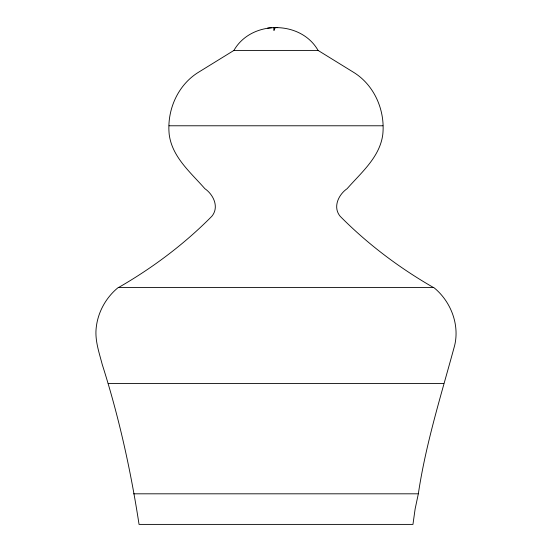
<?xml version="1.0" encoding="UTF-8"?>
<svg xmlns="http://www.w3.org/2000/svg" width="552" height="552" viewBox="0 0 552 552"><rect width="100%" height="100%" fill="white"/><g stroke="black" fill="none" stroke-linecap="round" stroke-linejoin="round"><path stroke-width="0.83" d="M118.68 287.433C152.656 267.906 184.306 244.129 211.871 216.253C219.399 207.11 213.486 194.628 204.868 188.68C190.688 172.5 172.224 157.168 169.229 134.619C166.635 110.221 177.813 84.566 199.182 71.85L233.938 50.411C251.146 20.017 300.854 20.017 318.062 50.411L352.818 71.85C374.187 84.566 385.365 110.221 382.771 134.619C379.776 157.168 361.312 172.5 347.132 188.68C338.514 194.628 332.601 207.11 340.129 216.253C367.694 244.129 399.344 267.906 433.32 287.433M418.333 493.812C425.875 443.221 441.365 394.48 454.696 345.29C459.712 324.052 450.501 300.895 433.658 287.433L118.342 287.433C106.253 297.176 98.09 311.701 96.283 327.136C94.62 339.928 99.091 352.335 102.251 364.527C118.894 416.663 130.762 470.338 139.049 524.4L412.951 524.4L415.118 509.013L418.333 493.812L133.667 493.812M271.839 27.662L267.665 28.09M233.938 50.411L318.062 50.411M169.119 125.78L382.881 125.78M108.233 383.467L443.767 383.467M276.483 27.662A48.328 5.527 90 0 0 276 27.6A48.307 5.527 -90 0 0 274.102 30.029L273.978 30.457L273.958 30.029A47.52 0.773 -90 0 0 273.695 27.6L277.732 27.6A47.52 0.773 -90 0 0 277.663 27.662"/></g></svg>
